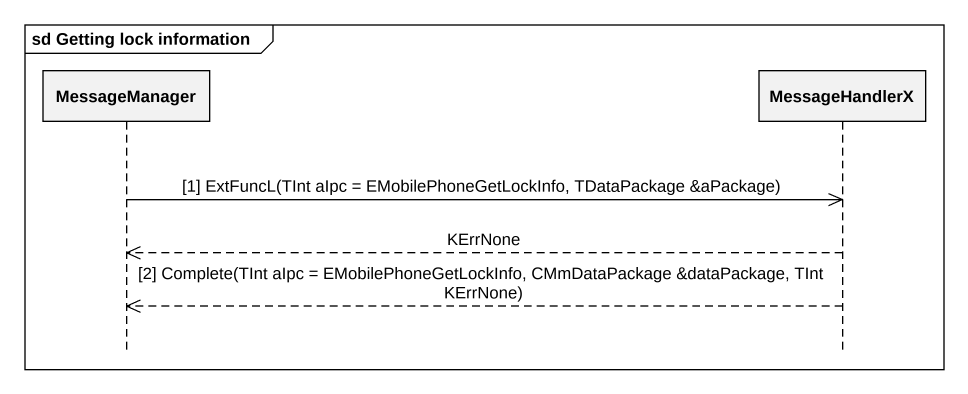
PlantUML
@startuml
mainframe sd Getting lock information
hide footbox
participant MessageManager
participant MessageHandlerX

MessageManager ->> MessageHandlerX : [1] ExtFuncL(TInt aIpc = EMobilePhoneGetLockInfo, TDataPackage &aPackage)
MessageHandlerX -->> MessageManager : KErrNone
MessageHandlerX -->> MessageManager : [2] Complete(TInt aIpc = EMobilePhoneGetLockInfo, CMmDataPackage &dataPackage, TInt KErrNone)
@enduml
